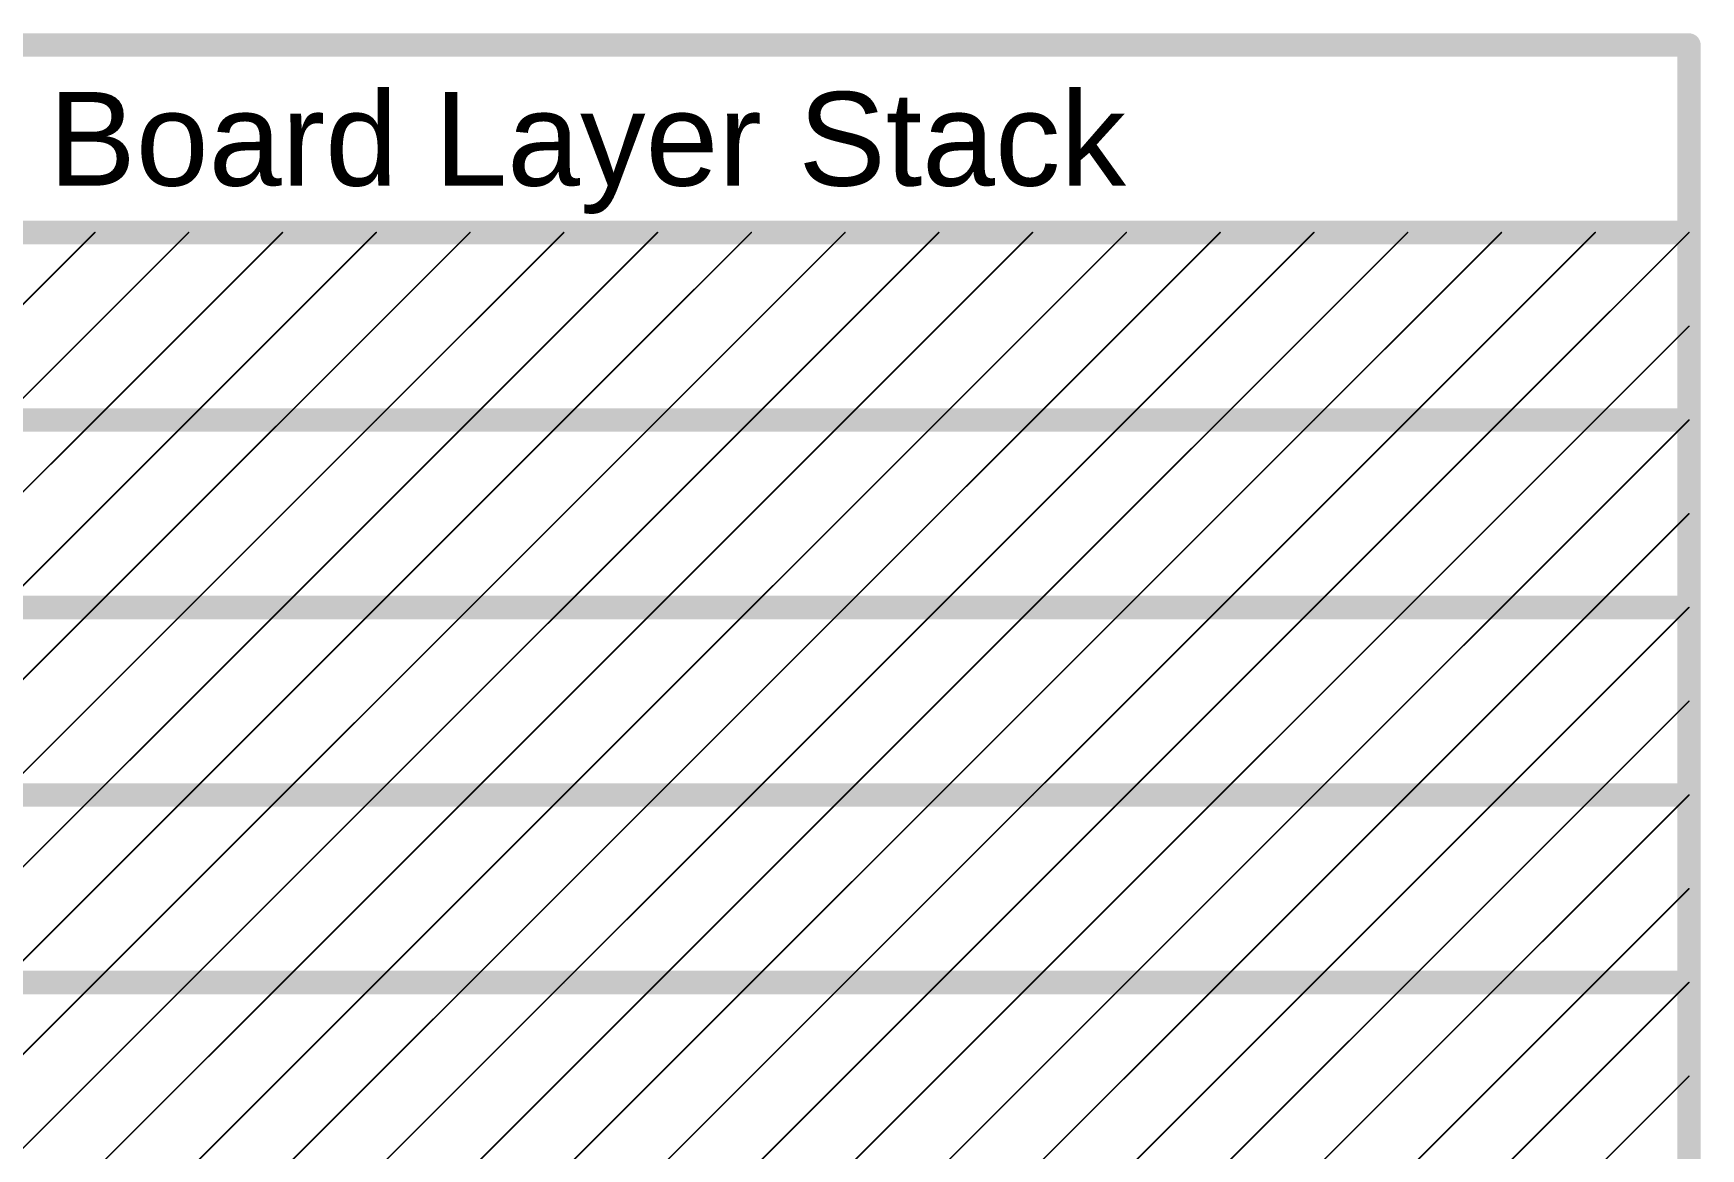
# Model space of a CAD drawing. Header units: inches. Extents: x 0 to 323, y -26 to 38.
# Drawn here: x 135.6 to 162.7, y -5.04 to 13.09 of the extents above; entities that cross this region are included whole.
import ezdxf

# ---------------------------------------------------------------- set-up
doc = ezdxf.new("R2010")
doc.units = ezdxf.units.IN
doc.layers.add('Fabrication', color=56, linetype='Continuous')
doc.styles.add('Arial', font='', dxfattribs={"height": 0.2})
doc.styles.get('Arial').set_extended_font_data('Arial')

msp = doc.modelspace()

# ---------------------------------------------------------------- linework, layer by layer
at = {"layer": 'Fabrication'}
for points in [[(47.221, 12.903, 0.381, 0.381, 0), (162.506, 12.903, 0.381, 0.381, 0)], [(162.506, -23.673, 0.381, 0.381, 0), (162.506, 12.903, 0.381, 0.381, 0)], [(47.221, 9.855, 0.381, 0.381, 0), (162.506, 9.855, 0.381, 0.381, 0)], [(134.066, 7.323, 0.0254, 0.0254, 0), (136.598, 9.855, 0.0254, 0.0254, 0)], [(135.074, 6.807, 0.0254, 0.0254, 0), (138.122, 9.855, 0.0254, 0.0254, 0)], [(136.598, 6.807, 0.0254, 0.0254, 0), (139.646, 9.855, 0.0254, 0.0254, 0)], [(138.122, 6.807, 0.0254, 0.0254, 0), (141.17, 9.855, 0.0254, 0.0254, 0)], [(139.646, 6.807, 0.0254, 0.0254, 0), (142.694, 9.855, 0.0254, 0.0254, 0)], [(141.17, 6.807, 0.0254, 0.0254, 0), (144.218, 9.855, 0.0254, 0.0254, 0)], [(142.694, 6.807, 0.0254, 0.0254, 0), (145.742, 9.855, 0.0254, 0.0254, 0)], [(144.218, 6.807, 0.0254, 0.0254, 0), (147.266, 9.855, 0.0254, 0.0254, 0)], [(145.742, 6.807, 0.0254, 0.0254, 0), (148.79, 9.855, 0.0254, 0.0254, 0)], [(147.266, 6.807, 0.0254, 0.0254, 0), (150.314, 9.855, 0.0254, 0.0254, 0)], [(148.79, 6.807, 0.0254, 0.0254, 0), (151.838, 9.855, 0.0254, 0.0254, 0)], [(150.314, 6.807, 0.0254, 0.0254, 0), (153.362, 9.855, 0.0254, 0.0254, 0)], [(151.838, 6.807, 0.0254, 0.0254, 0), (154.886, 9.855, 0.0254, 0.0254, 0)], [(153.362, 6.807, 0.0254, 0.0254, 0), (156.41, 9.855, 0.0254, 0.0254, 0)], [(154.886, 6.807, 0.0254, 0.0254, 0), (157.934, 9.855, 0.0254, 0.0254, 0)], [(156.41, 6.807, 0.0254, 0.0254, 0), (159.458, 9.855, 0.0254, 0.0254, 0)], [(157.934, 6.807, 0.0254, 0.0254, 0), (160.982, 9.855, 0.0254, 0.0254, 0)], [(159.458, 6.807, 0.0254, 0.0254, 0), (162.506, 9.855, 0.0254, 0.0254, 0)], [(160.982, 6.807, 0.0254, 0.0254, 0), (162.506, 8.331, 0.0254, 0.0254, 0)], [(134.066, 6.807, 0.381, 0.381, 0), (162.506, 6.807, 0.381, 0.381, 0)], [(134.066, 4.275, 0.0254, 0.0254, 0), (136.598, 6.807, 0.0254, 0.0254, 0)], [(135.074, 3.759, 0.0254, 0.0254, 0), (138.122, 6.807, 0.0254, 0.0254, 0)], [(136.598, 3.759, 0.0254, 0.0254, 0), (139.646, 6.807, 0.0254, 0.0254, 0)], [(138.122, 3.759, 0.0254, 0.0254, 0), (141.17, 6.807, 0.0254, 0.0254, 0)], [(139.646, 3.759, 0.0254, 0.0254, 0), (142.694, 6.807, 0.0254, 0.0254, 0)], [(141.17, 3.759, 0.0254, 0.0254, 0), (144.218, 6.807, 0.0254, 0.0254, 0)], [(142.694, 3.759, 0.0254, 0.0254, 0), (145.742, 6.807, 0.0254, 0.0254, 0)], [(144.218, 3.759, 0.0254, 0.0254, 0), (147.266, 6.807, 0.0254, 0.0254, 0)], [(145.742, 3.759, 0.0254, 0.0254, 0), (148.79, 6.807, 0.0254, 0.0254, 0)], [(147.266, 3.759, 0.0254, 0.0254, 0), (150.314, 6.807, 0.0254, 0.0254, 0)], [(148.79, 3.759, 0.0254, 0.0254, 0), (151.838, 6.807, 0.0254, 0.0254, 0)], [(150.314, 3.759, 0.0254, 0.0254, 0), (153.362, 6.807, 0.0254, 0.0254, 0)], [(151.838, 3.759, 0.0254, 0.0254, 0), (154.886, 6.807, 0.0254, 0.0254, 0)], [(153.362, 3.759, 0.0254, 0.0254, 0), (156.41, 6.807, 0.0254, 0.0254, 0)], [(154.886, 3.759, 0.0254, 0.0254, 0), (157.934, 6.807, 0.0254, 0.0254, 0)], [(156.41, 3.759, 0.0254, 0.0254, 0), (159.458, 6.807, 0.0254, 0.0254, 0)], [(157.934, 3.759, 0.0254, 0.0254, 0), (160.982, 6.807, 0.0254, 0.0254, 0)], [(159.458, 3.759, 0.0254, 0.0254, 0), (162.506, 6.807, 0.0254, 0.0254, 0)], [(160.982, 3.759, 0.0254, 0.0254, 0), (162.506, 5.283, 0.0254, 0.0254, 0)], [(134.066, 3.759, 0.381, 0.381, 0), (162.506, 3.759, 0.381, 0.381, 0)], [(134.066, 1.227, 0.0254, 0.0254, 0), (136.598, 3.759, 0.0254, 0.0254, 0)], [(135.074, 0.711, 0.0254, 0.0254, 0), (138.122, 3.759, 0.0254, 0.0254, 0)], [(136.598, 0.711, 0.0254, 0.0254, 0), (139.646, 3.759, 0.0254, 0.0254, 0)], [(138.122, 0.711, 0.0254, 0.0254, 0), (141.17, 3.759, 0.0254, 0.0254, 0)], [(139.646, 0.711, 0.0254, 0.0254, 0), (142.694, 3.759, 0.0254, 0.0254, 0)], [(141.17, 0.711, 0.0254, 0.0254, 0), (144.218, 3.759, 0.0254, 0.0254, 0)], [(142.694, 0.711, 0.0254, 0.0254, 0), (145.742, 3.759, 0.0254, 0.0254, 0)], [(144.218, 0.711, 0.0254, 0.0254, 0), (147.266, 3.759, 0.0254, 0.0254, 0)], [(145.742, 0.711, 0.0254, 0.0254, 0), (148.79, 3.759, 0.0254, 0.0254, 0)], [(147.266, 0.711, 0.0254, 0.0254, 0), (150.314, 3.759, 0.0254, 0.0254, 0)], [(148.79, 0.711, 0.0254, 0.0254, 0), (151.838, 3.759, 0.0254, 0.0254, 0)], [(150.314, 0.711, 0.0254, 0.0254, 0), (153.362, 3.759, 0.0254, 0.0254, 0)], [(151.838, 0.711, 0.0254, 0.0254, 0), (154.886, 3.759, 0.0254, 0.0254, 0)], [(153.362, 0.711, 0.0254, 0.0254, 0), (156.41, 3.759, 0.0254, 0.0254, 0)], [(154.886, 0.711, 0.0254, 0.0254, 0), (157.934, 3.759, 0.0254, 0.0254, 0)], [(156.41, 0.711, 0.0254, 0.0254, 0), (159.458, 3.759, 0.0254, 0.0254, 0)], [(157.934, 0.711, 0.0254, 0.0254, 0), (160.982, 3.759, 0.0254, 0.0254, 0)], [(159.458, 0.711, 0.0254, 0.0254, 0), (162.506, 3.759, 0.0254, 0.0254, 0)], [(160.982, 0.711, 0.0254, 0.0254, 0), (162.506, 2.235, 0.0254, 0.0254, 0)], [(134.066, 0.711, 0.381, 0.381, 0), (162.506, 0.711, 0.381, 0.381, 0)], [(134.066, -1.821, 0.0254, 0.0254, 0), (136.598, 0.711, 0.0254, 0.0254, 0)], [(135.074, -2.337, 0.0254, 0.0254, 0), (138.122, 0.711, 0.0254, 0.0254, 0)], [(136.598, -2.337, 0.0254, 0.0254, 0), (139.646, 0.711, 0.0254, 0.0254, 0)], [(138.122, -2.337, 0.0254, 0.0254, 0), (141.17, 0.711, 0.0254, 0.0254, 0)], [(139.646, -2.337, 0.0254, 0.0254, 0), (142.694, 0.711, 0.0254, 0.0254, 0)], [(141.17, -2.337, 0.0254, 0.0254, 0), (144.218, 0.711, 0.0254, 0.0254, 0)], [(142.694, -2.337, 0.0254, 0.0254, 0), (145.742, 0.711, 0.0254, 0.0254, 0)], [(144.218, -2.337, 0.0254, 0.0254, 0), (147.266, 0.711, 0.0254, 0.0254, 0)], [(145.742, -2.337, 0.0254, 0.0254, 0), (148.79, 0.711, 0.0254, 0.0254, 0)], [(147.266, -2.337, 0.0254, 0.0254, 0), (150.314, 0.711, 0.0254, 0.0254, 0)], [(148.79, -2.337, 0.0254, 0.0254, 0), (151.838, 0.711, 0.0254, 0.0254, 0)], [(150.314, -2.337, 0.0254, 0.0254, 0), (153.362, 0.711, 0.0254, 0.0254, 0)], [(151.838, -2.337, 0.0254, 0.0254, 0), (154.886, 0.711, 0.0254, 0.0254, 0)], [(153.362, -2.337, 0.0254, 0.0254, 0), (156.41, 0.711, 0.0254, 0.0254, 0)], [(154.886, -2.337, 0.0254, 0.0254, 0), (157.934, 0.711, 0.0254, 0.0254, 0)], [(156.41, -2.337, 0.0254, 0.0254, 0), (159.458, 0.711, 0.0254, 0.0254, 0)], [(157.934, -2.337, 0.0254, 0.0254, 0), (160.982, 0.711, 0.0254, 0.0254, 0)], [(159.458, -2.337, 0.0254, 0.0254, 0), (162.506, 0.711, 0.0254, 0.0254, 0)], [(160.982, -2.337, 0.0254, 0.0254, 0), (162.506, -0.813, 0.0254, 0.0254, 0)], [(134.066, -2.337, 0.381, 0.381, 0), (162.506, -2.337, 0.381, 0.381, 0)], [(134.066, -4.869, 0.0254, 0.0254, 0), (136.598, -2.337, 0.0254, 0.0254, 0)], [(135.074, -5.385, 0.0254, 0.0254, 0), (138.122, -2.337, 0.0254, 0.0254, 0)], [(136.598, -5.385, 0.0254, 0.0254, 0), (139.646, -2.337, 0.0254, 0.0254, 0)], [(138.122, -5.385, 0.0254, 0.0254, 0), (141.17, -2.337, 0.0254, 0.0254, 0)], [(139.646, -5.385, 0.0254, 0.0254, 0), (142.694, -2.337, 0.0254, 0.0254, 0)], [(141.17, -5.385, 0.0254, 0.0254, 0), (144.218, -2.337, 0.0254, 0.0254, 0)], [(142.694, -5.385, 0.0254, 0.0254, 0), (145.742, -2.337, 0.0254, 0.0254, 0)], [(144.218, -5.385, 0.0254, 0.0254, 0), (147.266, -2.337, 0.0254, 0.0254, 0)], [(145.742, -5.385, 0.0254, 0.0254, 0), (148.79, -2.337, 0.0254, 0.0254, 0)], [(147.266, -5.385, 0.0254, 0.0254, 0), (150.314, -2.337, 0.0254, 0.0254, 0)], [(148.79, -5.385, 0.0254, 0.0254, 0), (151.838, -2.337, 0.0254, 0.0254, 0)], [(150.314, -5.385, 0.0254, 0.0254, 0), (153.362, -2.337, 0.0254, 0.0254, 0)], [(151.838, -5.385, 0.0254, 0.0254, 0), (154.886, -2.337, 0.0254, 0.0254, 0)], [(153.362, -5.385, 0.0254, 0.0254, 0), (156.41, -2.337, 0.0254, 0.0254, 0)], [(154.886, -5.385, 0.0254, 0.0254, 0), (157.934, -2.337, 0.0254, 0.0254, 0)], [(156.41, -5.385, 0.0254, 0.0254, 0), (159.458, -2.337, 0.0254, 0.0254, 0)], [(157.934, -5.385, 0.0254, 0.0254, 0), (160.982, -2.337, 0.0254, 0.0254, 0)], [(159.458, -5.385, 0.0254, 0.0254, 0), (162.506, -2.337, 0.0254, 0.0254, 0)], [(160.982, -5.385, 0.0254, 0.0254, 0), (162.506, -3.861, 0.0254, 0.0254, 0)]]:
    msp.add_lwpolyline(points, format="xyseb", dxfattribs=at)
for points in [[(162.411, 12.903, 0.191, 0.191, 1), (162.602, 12.903, 0.191, 0.191, 1)], [(162.411, 12.903, 0.191, 0.191, 1), (162.602, 12.903, 0.191, 0.191, 1)], [(162.411, 9.855, 0.191, 0.191, 1), (162.602, 9.855, 0.191, 0.191, 1)], [(136.592, 9.855, 0.0127, 0.0127, 1), (136.605, 9.855, 0.0127, 0.0127, 1)], [(138.116, 9.855, 0.0127, 0.0127, 1), (138.129, 9.855, 0.0127, 0.0127, 1)], [(139.64, 9.855, 0.0127, 0.0127, 1), (139.653, 9.855, 0.0127, 0.0127, 1)], [(141.164, 9.855, 0.0127, 0.0127, 1), (141.177, 9.855, 0.0127, 0.0127, 1)], [(142.688, 9.855, 0.0127, 0.0127, 1), (142.701, 9.855, 0.0127, 0.0127, 1)], [(144.212, 9.855, 0.0127, 0.0127, 1), (144.225, 9.855, 0.0127, 0.0127, 1)], [(145.736, 9.855, 0.0127, 0.0127, 1), (145.749, 9.855, 0.0127, 0.0127, 1)], [(147.26, 9.855, 0.0127, 0.0127, 1), (147.273, 9.855, 0.0127, 0.0127, 1)], [(148.784, 9.855, 0.0127, 0.0127, 1), (148.797, 9.855, 0.0127, 0.0127, 1)], [(150.308, 9.855, 0.0127, 0.0127, 1), (150.321, 9.855, 0.0127, 0.0127, 1)], [(151.832, 9.855, 0.0127, 0.0127, 1), (151.845, 9.855, 0.0127, 0.0127, 1)], [(153.356, 9.855, 0.0127, 0.0127, 1), (153.369, 9.855, 0.0127, 0.0127, 1)], [(154.88, 9.855, 0.0127, 0.0127, 1), (154.893, 9.855, 0.0127, 0.0127, 1)], [(156.404, 9.855, 0.0127, 0.0127, 1), (156.417, 9.855, 0.0127, 0.0127, 1)], [(157.928, 9.855, 0.0127, 0.0127, 1), (157.941, 9.855, 0.0127, 0.0127, 1)], [(159.452, 9.855, 0.0127, 0.0127, 1), (159.465, 9.855, 0.0127, 0.0127, 1)], [(160.976, 9.855, 0.0127, 0.0127, 1), (160.989, 9.855, 0.0127, 0.0127, 1)], [(162.5, 9.855, 0.0127, 0.0127, 1), (162.513, 9.855, 0.0127, 0.0127, 1)], [(162.5, 8.331, 0.0127, 0.0127, 1), (162.513, 8.331, 0.0127, 0.0127, 1)], [(136.592, 6.807, 0.0127, 0.0127, 1), (136.605, 6.807, 0.0127, 0.0127, 1)], [(136.592, 6.807, 0.0127, 0.0127, 1), (136.605, 6.807, 0.0127, 0.0127, 1)], [(138.116, 6.807, 0.0127, 0.0127, 1), (138.129, 6.807, 0.0127, 0.0127, 1)], [(138.116, 6.807, 0.0127, 0.0127, 1), (138.129, 6.807, 0.0127, 0.0127, 1)], [(139.64, 6.807, 0.0127, 0.0127, 1), (139.653, 6.807, 0.0127, 0.0127, 1)], [(139.64, 6.807, 0.0127, 0.0127, 1), (139.653, 6.807, 0.0127, 0.0127, 1)], [(141.164, 6.807, 0.0127, 0.0127, 1), (141.177, 6.807, 0.0127, 0.0127, 1)], [(141.164, 6.807, 0.0127, 0.0127, 1), (141.177, 6.807, 0.0127, 0.0127, 1)], [(142.688, 6.807, 0.0127, 0.0127, 1), (142.701, 6.807, 0.0127, 0.0127, 1)], [(142.688, 6.807, 0.0127, 0.0127, 1), (142.701, 6.807, 0.0127, 0.0127, 1)], [(144.212, 6.807, 0.0127, 0.0127, 1), (144.225, 6.807, 0.0127, 0.0127, 1)], [(144.212, 6.807, 0.0127, 0.0127, 1), (144.225, 6.807, 0.0127, 0.0127, 1)], [(145.736, 6.807, 0.0127, 0.0127, 1), (145.749, 6.807, 0.0127, 0.0127, 1)], [(145.736, 6.807, 0.0127, 0.0127, 1), (145.749, 6.807, 0.0127, 0.0127, 1)], [(147.26, 6.807, 0.0127, 0.0127, 1), (147.273, 6.807, 0.0127, 0.0127, 1)], [(147.26, 6.807, 0.0127, 0.0127, 1), (147.273, 6.807, 0.0127, 0.0127, 1)], [(148.784, 6.807, 0.0127, 0.0127, 1), (148.797, 6.807, 0.0127, 0.0127, 1)], [(148.784, 6.807, 0.0127, 0.0127, 1), (148.797, 6.807, 0.0127, 0.0127, 1)], [(150.308, 6.807, 0.0127, 0.0127, 1), (150.321, 6.807, 0.0127, 0.0127, 1)], [(150.308, 6.807, 0.0127, 0.0127, 1), (150.321, 6.807, 0.0127, 0.0127, 1)], [(151.832, 6.807, 0.0127, 0.0127, 1), (151.845, 6.807, 0.0127, 0.0127, 1)], [(151.832, 6.807, 0.0127, 0.0127, 1), (151.845, 6.807, 0.0127, 0.0127, 1)], [(153.356, 6.807, 0.0127, 0.0127, 1), (153.369, 6.807, 0.0127, 0.0127, 1)], [(153.356, 6.807, 0.0127, 0.0127, 1), (153.369, 6.807, 0.0127, 0.0127, 1)], [(154.88, 6.807, 0.0127, 0.0127, 1), (154.893, 6.807, 0.0127, 0.0127, 1)], [(154.88, 6.807, 0.0127, 0.0127, 1), (154.893, 6.807, 0.0127, 0.0127, 1)], [(156.404, 6.807, 0.0127, 0.0127, 1), (156.417, 6.807, 0.0127, 0.0127, 1)], [(156.404, 6.807, 0.0127, 0.0127, 1), (156.417, 6.807, 0.0127, 0.0127, 1)], [(157.928, 6.807, 0.0127, 0.0127, 1), (157.941, 6.807, 0.0127, 0.0127, 1)], [(157.928, 6.807, 0.0127, 0.0127, 1), (157.941, 6.807, 0.0127, 0.0127, 1)], [(159.452, 6.807, 0.0127, 0.0127, 1), (159.465, 6.807, 0.0127, 0.0127, 1)], [(159.452, 6.807, 0.0127, 0.0127, 1), (159.465, 6.807, 0.0127, 0.0127, 1)], [(160.976, 6.807, 0.0127, 0.0127, 1), (160.989, 6.807, 0.0127, 0.0127, 1)], [(160.976, 6.807, 0.0127, 0.0127, 1), (160.989, 6.807, 0.0127, 0.0127, 1)], [(162.411, 6.807, 0.191, 0.191, 1), (162.602, 6.807, 0.191, 0.191, 1)], [(162.5, 6.807, 0.0127, 0.0127, 1), (162.513, 6.807, 0.0127, 0.0127, 1)], [(162.5, 5.283, 0.0127, 0.0127, 1), (162.513, 5.283, 0.0127, 0.0127, 1)], [(162.411, 3.759, 0.191, 0.191, 1), (162.602, 3.759, 0.191, 0.191, 1)], [(136.592, 3.759, 0.0127, 0.0127, 1), (136.605, 3.759, 0.0127, 0.0127, 1)], [(136.592, 3.759, 0.0127, 0.0127, 1), (136.605, 3.759, 0.0127, 0.0127, 1)], [(138.116, 3.759, 0.0127, 0.0127, 1), (138.129, 3.759, 0.0127, 0.0127, 1)], [(138.116, 3.759, 0.0127, 0.0127, 1), (138.129, 3.759, 0.0127, 0.0127, 1)], [(139.64, 3.759, 0.0127, 0.0127, 1), (139.653, 3.759, 0.0127, 0.0127, 1)], [(139.64, 3.759, 0.0127, 0.0127, 1), (139.653, 3.759, 0.0127, 0.0127, 1)], [(141.164, 3.759, 0.0127, 0.0127, 1), (141.177, 3.759, 0.0127, 0.0127, 1)], [(141.164, 3.759, 0.0127, 0.0127, 1), (141.177, 3.759, 0.0127, 0.0127, 1)], [(142.688, 3.759, 0.0127, 0.0127, 1), (142.701, 3.759, 0.0127, 0.0127, 1)], [(142.688, 3.759, 0.0127, 0.0127, 1), (142.701, 3.759, 0.0127, 0.0127, 1)], [(144.212, 3.759, 0.0127, 0.0127, 1), (144.225, 3.759, 0.0127, 0.0127, 1)], [(144.212, 3.759, 0.0127, 0.0127, 1), (144.225, 3.759, 0.0127, 0.0127, 1)], [(145.736, 3.759, 0.0127, 0.0127, 1), (145.749, 3.759, 0.0127, 0.0127, 1)], [(145.736, 3.759, 0.0127, 0.0127, 1), (145.749, 3.759, 0.0127, 0.0127, 1)], [(147.26, 3.759, 0.0127, 0.0127, 1), (147.273, 3.759, 0.0127, 0.0127, 1)], [(147.26, 3.759, 0.0127, 0.0127, 1), (147.273, 3.759, 0.0127, 0.0127, 1)], [(148.784, 3.759, 0.0127, 0.0127, 1), (148.797, 3.759, 0.0127, 0.0127, 1)], [(148.784, 3.759, 0.0127, 0.0127, 1), (148.797, 3.759, 0.0127, 0.0127, 1)], [(150.308, 3.759, 0.0127, 0.0127, 1), (150.321, 3.759, 0.0127, 0.0127, 1)], [(150.308, 3.759, 0.0127, 0.0127, 1), (150.321, 3.759, 0.0127, 0.0127, 1)], [(151.832, 3.759, 0.0127, 0.0127, 1), (151.845, 3.759, 0.0127, 0.0127, 1)], [(151.832, 3.759, 0.0127, 0.0127, 1), (151.845, 3.759, 0.0127, 0.0127, 1)], [(153.356, 3.759, 0.0127, 0.0127, 1), (153.369, 3.759, 0.0127, 0.0127, 1)], [(153.356, 3.759, 0.0127, 0.0127, 1), (153.369, 3.759, 0.0127, 0.0127, 1)], [(154.88, 3.759, 0.0127, 0.0127, 1), (154.893, 3.759, 0.0127, 0.0127, 1)], [(154.88, 3.759, 0.0127, 0.0127, 1), (154.893, 3.759, 0.0127, 0.0127, 1)], [(156.404, 3.759, 0.0127, 0.0127, 1), (156.417, 3.759, 0.0127, 0.0127, 1)], [(156.404, 3.759, 0.0127, 0.0127, 1), (156.417, 3.759, 0.0127, 0.0127, 1)], [(157.928, 3.759, 0.0127, 0.0127, 1), (157.941, 3.759, 0.0127, 0.0127, 1)], [(157.928, 3.759, 0.0127, 0.0127, 1), (157.941, 3.759, 0.0127, 0.0127, 1)], [(159.452, 3.759, 0.0127, 0.0127, 1), (159.465, 3.759, 0.0127, 0.0127, 1)], [(159.452, 3.759, 0.0127, 0.0127, 1), (159.465, 3.759, 0.0127, 0.0127, 1)], [(160.976, 3.759, 0.0127, 0.0127, 1), (160.989, 3.759, 0.0127, 0.0127, 1)], [(160.976, 3.759, 0.0127, 0.0127, 1), (160.989, 3.759, 0.0127, 0.0127, 1)], [(162.5, 3.759, 0.0127, 0.0127, 1), (162.513, 3.759, 0.0127, 0.0127, 1)], [(162.5, 2.235, 0.0127, 0.0127, 1), (162.513, 2.235, 0.0127, 0.0127, 1)], [(162.411, 0.711, 0.191, 0.191, 1), (162.602, 0.711, 0.191, 0.191, 1)], [(136.592, 0.711, 0.0127, 0.0127, 1), (136.605, 0.711, 0.0127, 0.0127, 1)], [(136.592, 0.711, 0.0127, 0.0127, 1), (136.605, 0.711, 0.0127, 0.0127, 1)], [(138.116, 0.711, 0.0127, 0.0127, 1), (138.129, 0.711, 0.0127, 0.0127, 1)], [(138.116, 0.711, 0.0127, 0.0127, 1), (138.129, 0.711, 0.0127, 0.0127, 1)], [(139.64, 0.711, 0.0127, 0.0127, 1), (139.653, 0.711, 0.0127, 0.0127, 1)], [(139.64, 0.711, 0.0127, 0.0127, 1), (139.653, 0.711, 0.0127, 0.0127, 1)], [(141.164, 0.711, 0.0127, 0.0127, 1), (141.177, 0.711, 0.0127, 0.0127, 1)], [(141.164, 0.711, 0.0127, 0.0127, 1), (141.177, 0.711, 0.0127, 0.0127, 1)], [(142.688, 0.711, 0.0127, 0.0127, 1), (142.701, 0.711, 0.0127, 0.0127, 1)], [(142.688, 0.711, 0.0127, 0.0127, 1), (142.701, 0.711, 0.0127, 0.0127, 1)], [(144.212, 0.711, 0.0127, 0.0127, 1), (144.225, 0.711, 0.0127, 0.0127, 1)], [(144.212, 0.711, 0.0127, 0.0127, 1), (144.225, 0.711, 0.0127, 0.0127, 1)], [(145.736, 0.711, 0.0127, 0.0127, 1), (145.749, 0.711, 0.0127, 0.0127, 1)], [(145.736, 0.711, 0.0127, 0.0127, 1), (145.749, 0.711, 0.0127, 0.0127, 1)], [(147.26, 0.711, 0.0127, 0.0127, 1), (147.273, 0.711, 0.0127, 0.0127, 1)], [(147.26, 0.711, 0.0127, 0.0127, 1), (147.273, 0.711, 0.0127, 0.0127, 1)], [(148.784, 0.711, 0.0127, 0.0127, 1), (148.797, 0.711, 0.0127, 0.0127, 1)], [(148.784, 0.711, 0.0127, 0.0127, 1), (148.797, 0.711, 0.0127, 0.0127, 1)], [(150.308, 0.711, 0.0127, 0.0127, 1), (150.321, 0.711, 0.0127, 0.0127, 1)], [(150.308, 0.711, 0.0127, 0.0127, 1), (150.321, 0.711, 0.0127, 0.0127, 1)], [(151.832, 0.711, 0.0127, 0.0127, 1), (151.845, 0.711, 0.0127, 0.0127, 1)], [(151.832, 0.711, 0.0127, 0.0127, 1), (151.845, 0.711, 0.0127, 0.0127, 1)], [(153.356, 0.711, 0.0127, 0.0127, 1), (153.369, 0.711, 0.0127, 0.0127, 1)], [(153.356, 0.711, 0.0127, 0.0127, 1), (153.369, 0.711, 0.0127, 0.0127, 1)], [(154.88, 0.711, 0.0127, 0.0127, 1), (154.893, 0.711, 0.0127, 0.0127, 1)], [(154.88, 0.711, 0.0127, 0.0127, 1), (154.893, 0.711, 0.0127, 0.0127, 1)], [(156.404, 0.711, 0.0127, 0.0127, 1), (156.417, 0.711, 0.0127, 0.0127, 1)], [(156.404, 0.711, 0.0127, 0.0127, 1), (156.417, 0.711, 0.0127, 0.0127, 1)], [(157.928, 0.711, 0.0127, 0.0127, 1), (157.941, 0.711, 0.0127, 0.0127, 1)], [(157.928, 0.711, 0.0127, 0.0127, 1), (157.941, 0.711, 0.0127, 0.0127, 1)], [(159.452, 0.711, 0.0127, 0.0127, 1), (159.465, 0.711, 0.0127, 0.0127, 1)], [(159.452, 0.711, 0.0127, 0.0127, 1), (159.465, 0.711, 0.0127, 0.0127, 1)], [(160.976, 0.711, 0.0127, 0.0127, 1), (160.989, 0.711, 0.0127, 0.0127, 1)], [(160.976, 0.711, 0.0127, 0.0127, 1), (160.989, 0.711, 0.0127, 0.0127, 1)], [(162.5, 0.711, 0.0127, 0.0127, 1), (162.513, 0.711, 0.0127, 0.0127, 1)], [(162.5, -0.813, 0.0127, 0.0127, 1), (162.513, -0.813, 0.0127, 0.0127, 1)], [(162.411, -2.337, 0.191, 0.191, 1), (162.602, -2.337, 0.191, 0.191, 1)], [(136.592, -2.337, 0.0127, 0.0127, 1), (136.605, -2.337, 0.0127, 0.0127, 1)], [(136.592, -2.337, 0.0127, 0.0127, 1), (136.605, -2.337, 0.0127, 0.0127, 1)], [(138.116, -2.337, 0.0127, 0.0127, 1), (138.129, -2.337, 0.0127, 0.0127, 1)], [(138.116, -2.337, 0.0127, 0.0127, 1), (138.129, -2.337, 0.0127, 0.0127, 1)], [(139.64, -2.337, 0.0127, 0.0127, 1), (139.653, -2.337, 0.0127, 0.0127, 1)], [(139.64, -2.337, 0.0127, 0.0127, 1), (139.653, -2.337, 0.0127, 0.0127, 1)], [(141.164, -2.337, 0.0127, 0.0127, 1), (141.177, -2.337, 0.0127, 0.0127, 1)], [(141.164, -2.337, 0.0127, 0.0127, 1), (141.177, -2.337, 0.0127, 0.0127, 1)], [(142.688, -2.337, 0.0127, 0.0127, 1), (142.701, -2.337, 0.0127, 0.0127, 1)], [(142.688, -2.337, 0.0127, 0.0127, 1), (142.701, -2.337, 0.0127, 0.0127, 1)], [(144.212, -2.337, 0.0127, 0.0127, 1), (144.225, -2.337, 0.0127, 0.0127, 1)], [(144.212, -2.337, 0.0127, 0.0127, 1), (144.225, -2.337, 0.0127, 0.0127, 1)], [(145.736, -2.337, 0.0127, 0.0127, 1), (145.749, -2.337, 0.0127, 0.0127, 1)], [(145.736, -2.337, 0.0127, 0.0127, 1), (145.749, -2.337, 0.0127, 0.0127, 1)], [(147.26, -2.337, 0.0127, 0.0127, 1), (147.273, -2.337, 0.0127, 0.0127, 1)], [(147.26, -2.337, 0.0127, 0.0127, 1), (147.273, -2.337, 0.0127, 0.0127, 1)], [(148.784, -2.337, 0.0127, 0.0127, 1), (148.797, -2.337, 0.0127, 0.0127, 1)], [(148.784, -2.337, 0.0127, 0.0127, 1), (148.797, -2.337, 0.0127, 0.0127, 1)], [(150.308, -2.337, 0.0127, 0.0127, 1), (150.321, -2.337, 0.0127, 0.0127, 1)], [(150.308, -2.337, 0.0127, 0.0127, 1), (150.321, -2.337, 0.0127, 0.0127, 1)], [(151.832, -2.337, 0.0127, 0.0127, 1), (151.845, -2.337, 0.0127, 0.0127, 1)], [(151.832, -2.337, 0.0127, 0.0127, 1), (151.845, -2.337, 0.0127, 0.0127, 1)], [(153.356, -2.337, 0.0127, 0.0127, 1), (153.369, -2.337, 0.0127, 0.0127, 1)], [(153.356, -2.337, 0.0127, 0.0127, 1), (153.369, -2.337, 0.0127, 0.0127, 1)], [(154.88, -2.337, 0.0127, 0.0127, 1), (154.893, -2.337, 0.0127, 0.0127, 1)], [(154.88, -2.337, 0.0127, 0.0127, 1), (154.893, -2.337, 0.0127, 0.0127, 1)], [(156.404, -2.337, 0.0127, 0.0127, 1), (156.417, -2.337, 0.0127, 0.0127, 1)], [(156.404, -2.337, 0.0127, 0.0127, 1), (156.417, -2.337, 0.0127, 0.0127, 1)], [(157.928, -2.337, 0.0127, 0.0127, 1), (157.941, -2.337, 0.0127, 0.0127, 1)], [(157.928, -2.337, 0.0127, 0.0127, 1), (157.941, -2.337, 0.0127, 0.0127, 1)], [(159.452, -2.337, 0.0127, 0.0127, 1), (159.465, -2.337, 0.0127, 0.0127, 1)], [(159.452, -2.337, 0.0127, 0.0127, 1), (159.465, -2.337, 0.0127, 0.0127, 1)], [(160.976, -2.337, 0.0127, 0.0127, 1), (160.989, -2.337, 0.0127, 0.0127, 1)], [(160.976, -2.337, 0.0127, 0.0127, 1), (160.989, -2.337, 0.0127, 0.0127, 1)], [(162.5, -2.337, 0.0127, 0.0127, 1), (162.513, -2.337, 0.0127, 0.0127, 1)], [(162.5, -3.861, 0.0127, 0.0127, 1), (162.513, -3.861, 0.0127, 0.0127, 1)]]:
    msp.add_lwpolyline(points, format="xyseb", close=True, dxfattribs=at)

# ---------------------------------------------------------------- texts
at = {"layer": 'Fabrication', "style": 'Arial'}
msp.add_text('Board Layer Stack', height=1.524, dxfattribs=at).set_placement((135.844, 10.617))

doc.saveas('drawing.dxf')
